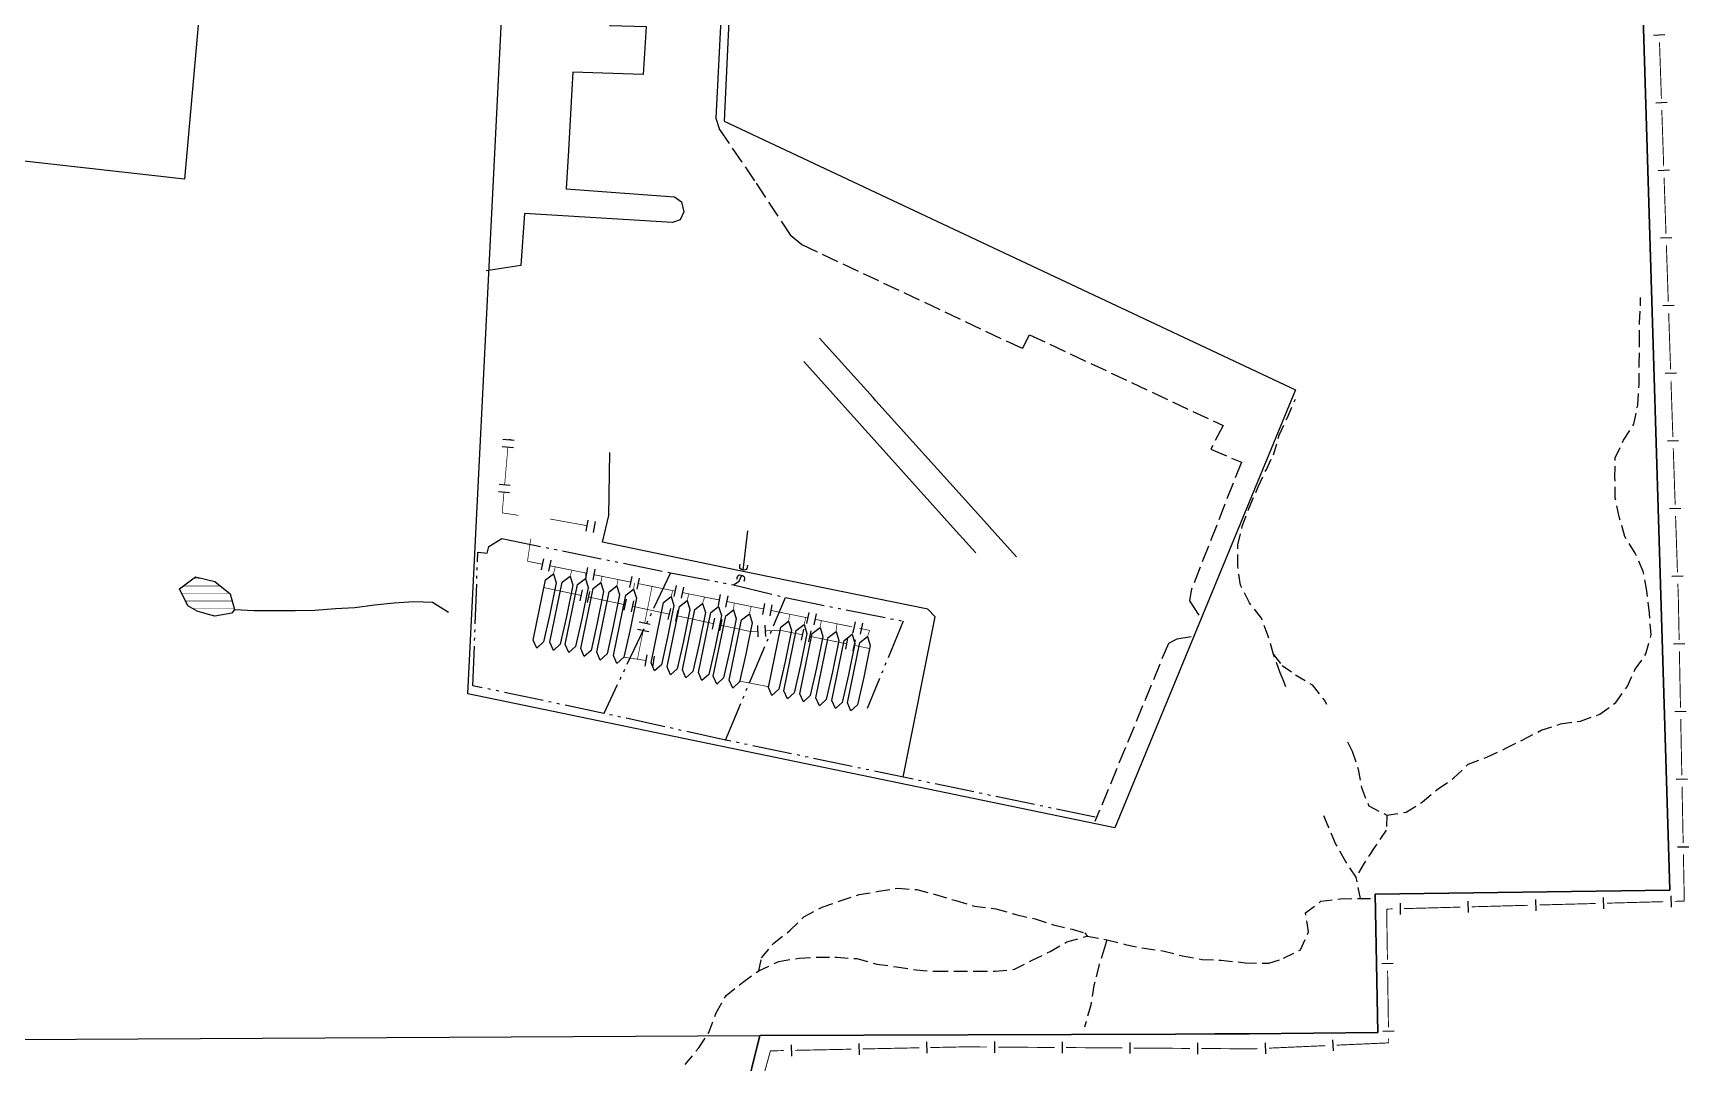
# Model space of a CAD drawing. Extents: x 200604 to 201918, y 4843538 to 4845237.
# Drawn here: x 201478.3 to 201918.4, y 4844223.9 to 4844497.7 of the extents above; entities that cross this region are included whole.
import ezdxf

# ---------------------------------------------------------------- set-up
doc = ezdxf.new("R2010")
doc.units = 0
doc.header["$LTSCALE"] = 1.5
doc.header["$MEASUREMENT"] = 0
for name, pattern in [('TRACO_05', [11, 7, -1, 0.5, -1, 0.5, -1]), ('TRACO_11', [8, 3, -1, 3, -1]), ('TRACO_13', [8, 5, -1, 1, -1]), ('TRACO_15', [3, 2, -1])]:
    doc.linetypes.add(name, pattern=pattern)
for name, color, linetype in [('CD_MALHA_LOTES', 7, 'CONTINUOUS'), ('HD-ADUTORAS', 170, 'CONTINUOUS'), ('HD-CURSO-INTER', 170, 'CONTINUOUS'), ('HD-HACH-HIDROG', 160, 'CONTINUOUS'), ('HD-LAGOS-INTER', 170, 'CONTINUOUS'), ('HD-TANQUE-PC', 170, 'CONTINUOUS'), ('HD-VALAS-DRENOS', 170, 'CONTINUOUS'), ('LM-LIM-SETORES-BAIRROS', 250, 'CONTINUOUS'), ('RU-QUADRA', 210, 'CONTINUOUS'), ('SV-BUEIRO-VALA', 7, 'CONTINUOUS'), ('SV-CAMINHO-TRILHA', 20, 'CONTINUOUS'), ('SV-RUA-PAVIM', 7, 'CONTINUOUS')]:
    doc.layers.add(name, color=color, linetype=linetype)

# ---------------------------------------------------------------- blocks, each defined once
blk = doc.blocks.new('*X4')
at = {"layer": 'HD-HACH-HIDROG', "const_width": 0.13}
for points in [[(201520.873012, 4844352.710108), (201523.162797, 4844352.710131)], [(201517.834405, 4844348.710012), (201530.59162, 4844348.710139)], [(201518.172294, 4844350.710048), (201528.071487, 4844350.710147)], [(201518.825683, 4844346.709988), (201531.208863, 4844346.710112)], [(201520.701251, 4844344.709974), (201531.756948, 4844344.710085)]]:
    blk.add_lwpolyline(points, dxfattribs=at)
blk = doc.blocks.new('COD120', base_point=(200983.71, 4844720.5))
at = {"layer": 'SV-BUEIRO-VALA'}
blk.add_lwpolyline([(200982.71, 4844719.1), (200982.71, 4844719.683333), (200982.71, 4844719.770833), (200982.793333, 4844720.004167), (200982.96, 4844720.266667), (200983.21, 4844720.4125), (200983.543333, 4844720.5), (200983.876667, 4844720.5), (200984.21, 4844720.4125), (200984.46, 4844720.266667), (200984.626667, 4844720.004167), (200984.71, 4844719.770833), (200984.71, 4844719.683333), (200984.71, 4844719.1)], dxfattribs=at)

msp = doc.modelspace()

# ---------------------------------------------------------------- linework, layer by layer
at = {"layer": 'CD_MALHA_LOTES', "linetype": 'Continuous', "flags": 128}
for points in [[(201522.63, 4844504.84), (201518.55, 4844458.87), (201456.91, 4844465.77), (201451.89, 4844421.49), (201366.17, 4844428.61), (201364.3, 4844414.73), (201237.18, 4844427.26), (201185.41, 4844432.87), (201193.36, 4844504.84)], [(201663.4, 4844504.84), (201662.02, 4844474.32), (201813.89, 4844402.88), (201765.8, 4844286.41), (201593.89, 4844322.07), (201603.02, 4844504.84)], [(201906.14, 4844504.84), (201913.306207, 4844272.856269), (201913.4, 4844269.82)], [(201913.4, 4844269.82), (201835.01, 4844268.8)], [(201835.01, 4844268.8), (201835.77, 4844231.96)], [(201159.23, 4844228.47), (201671.460583, 4844231.195954)], [(201671.460583, 4844231.195954), (201658.42, 4844178.56)], [(201835.77, 4844231.96), (201801.56, 4844231.67), (201792.43, 4844231.59), (201781.97, 4844231.5), (201671.460583, 4844231.195954)]]:
    msp.add_lwpolyline(points, dxfattribs=at)
at = {"layer": 'HD-ADUTORAS'}
for points in [[(201603.013032, 4844387.774597), (201606.001811, 4844387.515366)], [(201603.185853, 4844389.767116), (201606.174632, 4844389.507885)], [(201601.976109, 4844375.819481), (201604.964888, 4844375.56025)], [(201602.14893, 4844377.812), (201605.137709, 4844377.552769)], [(201625.777338, 4844368.227148), (201625.24366, 4844365.274998)], [(201627.745438, 4844367.871363), (201627.21176, 4844364.919213)], [(201613.925137, 4844357.975012), (201613.328375, 4844355.034965)], [(201615.885168, 4844357.57717), (201615.288406, 4844354.637124)], [(201625.683676, 4844355.594805), (201625.092715, 4844352.653587)], [(201627.644488, 4844355.200831), (201627.053527, 4844352.259613)], [(201637.446918, 4844353.219731), (201636.854732, 4844350.278759)], [(201639.407566, 4844352.82494), (201638.815379, 4844349.883968)], [(201624.203999, 4844349.67902), (201623.583438, 4844346.743905)], [(201626.160743, 4844349.265313), (201625.540182, 4844346.330197)], [(201635.944462, 4844347.196775), (201635.323901, 4844344.26166)], [(201649.210901, 4844350.837548), (201648.613309, 4844347.89767)], [(201651.17082, 4844350.439153), (201650.573228, 4844347.499275)], [(201660.971742, 4844348.459343), (201660.376327, 4844345.519023)], [(201662.931955, 4844348.0624), (201662.33654, 4844345.12208)], [(201637.901206, 4844346.783068), (201637.280644, 4844343.847952)], [(201647.685576, 4844344.697706), (201647.056916, 4844341.764315)], [(201649.641171, 4844344.2786), (201649.01251, 4844341.345208)], [(201672.732292, 4844346.079498), (201672.138983, 4844343.138753)], [(201674.692789, 4844345.683959), (201674.09948, 4844342.743214)], [(201684.494404, 4844343.704127), (201683.901938, 4844340.763212)], [(201686.455015, 4844343.30915), (201685.862548, 4844340.368234)], [(201641.931523, 4844338.537607), (201638.989952, 4844339.126811)], [(201642.324325, 4844340.498654), (201639.382754, 4844341.087858)], [(201659.419142, 4844342.183065), (201658.790482, 4844339.249673)], [(201661.374737, 4844341.763958), (201660.746076, 4844338.830566)], [(201670.814321, 4844340.180335), (201670.943317, 4844337.183109)], [(201672.812472, 4844340.266332), (201672.941467, 4844337.269106)], [(201683.05224, 4844339.209564), (201682.451536, 4844336.27032)], [(201685.011736, 4844338.809095), (201684.411032, 4844335.869851)], [(201696.788222, 4844341.220056), (201696.191778, 4844338.279944)], [(201698.748296, 4844340.822427), (201698.151853, 4844337.882316)], [(201694.809216, 4844336.80675), (201694.208512, 4844333.867506)], [(201696.768712, 4844336.406281), (201696.168008, 4844333.467037)], [(201641.399522, 4844332.377864), (201640.941539, 4844329.413028)], [(201643.376079, 4844332.072542), (201642.918096, 4844329.107706)]]:
    msp.add_lwpolyline(points, dxfattribs=at)
at = {"layer": 'HD-ADUTORAS', "const_width": 0.18}
for points in [[(201603.643319, 4844377.682385), (201604.507422, 4844387.644981)], [(201604.680242, 4844389.6375), (201604.69, 4844389.75)], [(201604.69, 4844389.75), (201605.558638, 4844389.570068)], [(201605.558638, 4844389.570068), (201606.09, 4844389.46)], [(201602.99, 4844370.15), (201603.470499, 4844375.689866)], [(201603.424453, 4844370.084684), (201602.99, 4844370.15)], [(201607.38, 4844369.49), (201603.424453, 4844370.084684)], [(201615.67, 4844368.53), (201625.510499, 4844366.751073)], [(201610.58, 4844363.24), (201609.710489, 4844357.303338)], [(201609.710489, 4844357.303338), (201609.71, 4844357.3)], [(201609.71, 4844357.3), (201613.626756, 4844356.504988)], [(201615.586787, 4844356.107147), (201616.566803, 4844355.908226)], [(201616.566803, 4844355.908226), (201617.1, 4844355.8)], [(201616.872422, 4844354.927617), (201617.1, 4844355.8)], [(201617.1, 4844355.8), (201621.46902, 4844354.924228)], [(201616.62, 4844353.96), (201616.872422, 4844354.927617)], [(201621.02, 4844353.35), (201621.336228, 4844354.298683)], [(201621.336228, 4844354.298683), (201621.54, 4844354.91)], [(201621.46902, 4844354.924228), (201621.54, 4844354.91)], [(201621.54, 4844354.91), (201624.408325, 4844354.32383)], [(201624.408325, 4844354.32383), (201625.21, 4844354.16)], [(201625.12, 4844352.74), (201625.183253, 4844353.737998)], [(201625.183253, 4844353.737998), (201625.21, 4844354.16)], [(201625.21, 4844354.16), (201625.388195, 4844354.124196)], [(201627.349008, 4844353.730222), (201629.30982, 4844353.336248)], [(201629.22, 4844351.68), (201629.414944, 4844352.660814)], [(201629.30982, 4844353.336248), (201629.54, 4844353.29)], [(201629.414944, 4844352.660814), (201629.54, 4844353.29)], [(201629.54, 4844353.29), (201633.229734, 4844352.539841)], [(201633.229734, 4844352.539841), (201633.77, 4844352.43)], [(201633.48, 4844350.77), (201633.652092, 4844351.755081)], [(201633.652092, 4844351.755081), (201633.77, 4844352.43)], [(201633.77, 4844352.43), (201637.150825, 4844351.749245)], [(201638.081489, 4844350.876875), (201638.19, 4844351.54)], [(201614.11, 4844350.28), (201623.893719, 4844348.211462)], [(201625.850463, 4844347.797755), (201635.634181, 4844345.729217)], [(201637.92, 4844349.89), (201638.081489, 4844350.876875)], [(201639.111096, 4844351.352591), (201642.050863, 4844350.754456)], [(201642.81, 4844350.6), (201641.638842, 4844344.715411)], [(201642.050863, 4844350.754456), (201642.81, 4844350.6)], [(201642.81, 4844350.6), (201647.932039, 4844349.566279)], [(201647.91, 4844347.88), (201648.151117, 4844348.850496)], [(201647.932039, 4844349.566279), (201648.31, 4844349.49)], [(201648.151117, 4844348.850496), (201648.31, 4844349.49)], [(201648.31, 4844349.49), (201648.912105, 4844349.367609)], [(201650.872024, 4844348.969214), (201651.851983, 4844348.770017)], [(201651.851983, 4844348.770017), (201652.59, 4844348.62)], [(201652.16, 4844346.82), (201652.392351, 4844347.792632)], [(201652.392351, 4844347.792632), (201652.59, 4844348.62)], [(201652.59, 4844348.62), (201656.752502, 4844347.777588)], [(201656.26, 4844346.06), (201656.556048, 4844347.015173)], [(201656.556048, 4844347.015173), (201656.79, 4844347.77)], [(201656.752502, 4844347.777588), (201656.79, 4844347.77)], [(201656.79, 4844347.77), (201659.69365, 4844347.186276)], [(201659.69365, 4844347.186276), (201660.67, 4844346.99)], [(201660.60841, 4844346.296084), (201660.67, 4844346.99)], [(201660.67, 4844346.99), (201660.674035, 4844346.989183)], [(201637.590925, 4844345.31551), (201641.504413, 4844344.488095)], [(201641.59, 4844344.47), (201640.85354, 4844340.793256)], [(201641.504413, 4844344.488095), (201641.59, 4844344.47)], [(201641.638842, 4844344.715411), (201641.59, 4844344.47)], [(201641.59, 4844344.47), (201647.371246, 4844343.231011)], [(201649.32684, 4844342.811904), (201659.104812, 4844340.716369)], [(201660.52, 4844345.3), (201660.60841, 4844346.296084)], [(201662.634248, 4844346.59224), (201664.594461, 4844346.195296)], [(201664.47, 4844344.39), (201664.581041, 4844345.383816)], [(201664.581041, 4844345.383816), (201664.67, 4844346.18)], [(201664.594461, 4844346.195296), (201664.67, 4844346.18)], [(201664.67, 4844346.18), (201668.514758, 4844345.400772)], [(201668.514758, 4844345.400772), (201669.16, 4844345.27)], [(201668.72, 4844343.33), (201668.941187, 4844344.305232)], [(201668.941187, 4844344.305232), (201669.16, 4844345.27)], [(201669.16, 4844345.27), (201672.435638, 4844344.609126)], [(201674.396135, 4844344.213587), (201679.297377, 4844343.224739)], [(201679.280071, 4844342.337105), (201679.42, 4844343.2)], [(201679.297377, 4844343.224739), (201679.42, 4844343.2)], [(201679.42, 4844343.2), (201683.217951, 4844342.431577)], [(201640.460737, 4844338.832209), (201639.085929, 4844331.968543)], [(201661.060407, 4844340.297262), (201668.882784, 4844338.620834)], [(201668.882784, 4844338.620834), (201668.98, 4844338.6)], [(201668.98, 4844338.6), (201670.878819, 4844338.681722)], [(201672.876969, 4844338.767719), (201676.87327, 4844338.939713)], [(201676.87327, 4844338.939713), (201676.88, 4844338.94)], [(201676.88, 4844338.94), (201682.751888, 4844337.739942)], [(201679.12, 4844341.35), (201679.280071, 4844342.337105)], [(201683.217951, 4844342.431577), (201683.72, 4844342.33)], [(201683.22, 4844340.44), (201683.475752, 4844341.406742)], [(201683.475752, 4844341.406742), (201683.72, 4844342.33)], [(201683.72, 4844342.33), (201684.198171, 4844342.233669)], [(201686.158781, 4844341.838692), (201687.139087, 4844341.641203)], [(201687.139087, 4844341.641203), (201687.84, 4844341.5)], [(201687.48, 4844339.68), (201687.674043, 4844340.660993)], [(201687.674043, 4844340.660993), (201687.84, 4844341.5)], [(201687.84, 4844341.5), (201691.059405, 4844340.846787)], [(201691.059405, 4844340.846787), (201691.98, 4844340.66)], [(201691.73, 4844338.62), (201691.973278, 4844340.605149)], [(201691.973278, 4844340.605149), (201691.98, 4844340.66)], [(201691.98, 4844340.66), (201695.960428, 4844339.856853)], [(201695.98, 4844337.86), (201696.240523, 4844338.825468)], [(201696.240523, 4844338.825468), (201696.49, 4844339.75)], [(201697.920615, 4844339.45978), (201699.880689, 4844339.062151)], [(201699.880689, 4844339.062151), (201700.68, 4844338.9)], [(201700.68, 4844338.9), (201700.281212, 4844337.784746)], [(201684.711384, 4844337.339473), (201694.508864, 4844335.337128)], [(201696.46836, 4844334.936659), (201700.387352, 4844334.135721)], [(201700.281212, 4844337.784746), (201700.09, 4844337.25)], [(201700.387352, 4844334.135721), (201700.66, 4844334.08)], [(201635.972477, 4844331.680237), (201635.3, 4844331.78)], [(201638.94, 4844331.24), (201635.972477, 4844331.680237)], [(201639.085929, 4844331.968543), (201638.94, 4844331.24)], [(201638.94, 4844331.24), (201641.17053, 4844330.895446)], [(201666.14, 4844325.41), (201673.01289, 4844324.082078)], [(201673.01289, 4844324.082078), (201673.8, 4844323.93)]]:
    msp.add_lwpolyline(points, dxfattribs=at)
at = {"layer": 'HD-CURSO-INTER', "linetype": 'TRACO_13'}
msp.add_polyline3d([(201531.82, 4844344.48, 3.27), (201537.02, 4844344.21, 3.27), (201542.42, 4844344.21, 3.57), (201547.98, 4844344.2, 4), (201553.21, 4844344.25, 4.1), (201558.69, 4844344.7, 4.1), (201563.79, 4844345.02, 4.03), (201569.07, 4844345.66, 4.03), (201574.3, 4844346.26, 4.03), (201579.48, 4844346.63, 4.03), (201584.49, 4844346.4, 4.03), (201588.76, 4844343.75, 4.03)], dxfattribs=at)
at = {"layer": 'HD-LAGOS-INTER', "linetype": 'TRACO_13'}
msp.add_polyline3d([(201524.27, 4844343.3, 3.67), (201521.95, 4844344, 3.67), (201519.47, 4844345.41, 3.67), (201517.2, 4844349.99, 3.67), (201521.44, 4844353.13, 3.67), (201526.61, 4844351.87, 3.67), (201530.68, 4844348.64, 3.67), (201531.82, 4844344.48, 3.67), (201531.11, 4844343.52, 3.67), (201526.58, 4844342.71, 3.67)], close=True, dxfattribs=at)
at = {"layer": 'HD-TANQUE-PC', "linetype": 'Continuous'}
for points in [[(201615.67, 4844343.21, 8.35), (201614, 4844335.85, 8.35), (201612.19, 4844334.21, 8.35), (201611.26, 4844336.34, 8.35), (201614.54, 4844352.36, 8.35), (201616.62, 4844353.96, 8.35), (201617.35, 4844351.56, 8.35)], [(201620.07, 4844342.6, 8.35), (201618.4, 4844335.24, 8.35), (201616.59, 4844333.6, 8.35), (201615.66, 4844335.73, 8.35), (201618.94, 4844351.75, 8.35), (201621.02, 4844353.35, 8.35), (201621.75, 4844350.95, 8.35)], [(201624.17, 4844341.99, 8.35), (201622.5, 4844334.63, 8.35), (201620.69, 4844332.99, 8.35), (201619.76, 4844335.12, 8.35), (201623.04, 4844351.14, 8.35), (201625.12, 4844352.74, 8.35), (201625.85, 4844350.34, 8.35)], [(201628.27, 4844340.93, 8.35), (201626.61, 4844333.57, 8.35), (201624.79, 4844331.93, 8.35), (201623.86, 4844334.06, 8.35), (201627.14, 4844350.08, 8.35), (201629.22, 4844351.68, 8.35), (201629.95, 4844349.28, 8.35)], [(201632.53, 4844340.02, 8.35), (201630.86, 4844332.66, 8.35), (201629.05, 4844331.02, 8.35), (201628.12, 4844333.15, 8.35), (201631.4, 4844349.17, 8.35), (201633.48, 4844350.77, 8.35), (201634.21, 4844348.37, 8.35)], [(201636.97, 4844339.14, 8.35), (201635.3, 4844331.78, 8.35), (201633.49, 4844330.14, 8.35), (201632.56, 4844332.27, 8.35), (201635.84, 4844348.29, 8.35), (201637.92, 4844349.89, 8.35), (201638.65, 4844347.49, 8.35)], [(201646.96, 4844337.13, 8.35), (201645.29, 4844329.77, 8.35), (201643.48, 4844328.13, 8.35), (201642.55, 4844330.26, 8.35), (201645.83, 4844346.28, 8.35), (201647.91, 4844347.88, 8.35), (201648.64, 4844345.48, 8.35)], [(201651.21, 4844336.07, 8.35), (201649.54, 4844328.71, 8.35), (201647.73, 4844327.07, 8.35), (201646.8, 4844329.2, 8.35), (201650.08, 4844345.22, 8.35), (201652.16, 4844346.82, 8.35), (201652.89, 4844344.42, 8.35)], [(201655.31, 4844335.31, 8.35), (201653.64, 4844327.95, 8.35), (201651.83, 4844326.31, 8.35), (201650.9, 4844328.44, 8.35), (201654.18, 4844344.46, 8.35), (201656.26, 4844346.06, 8.35), (201656.99, 4844343.66, 8.35)], [(201659.57, 4844334.55, 8.35), (201657.9, 4844327.19, 8.35), (201656.09, 4844325.55, 8.35), (201655.16, 4844327.68, 8.35), (201658.44, 4844343.7, 8.35), (201660.52, 4844345.3, 8.35), (201661.25, 4844342.9, 8.35)], [(201663.52, 4844333.64, 8.35), (201661.85, 4844326.28, 8.35), (201660.04, 4844324.64, 8.35), (201659.11, 4844326.77, 8.35), (201662.39, 4844342.79, 8.35), (201664.47, 4844344.39, 8.35), (201665.2, 4844341.99, 8.35)], [(201667.77, 4844332.58, 8.35), (201666.1, 4844325.21, 8.35), (201664.29, 4844323.58, 8.35), (201663.36, 4844325.71, 8.35), (201666.64, 4844341.73, 8.35), (201668.72, 4844343.33, 8.35), (201669.45, 4844340.93, 8.35)], [(201678.17, 4844330.6, 8.35), (201676.5, 4844323.24, 8.35), (201674.69, 4844321.6, 8.35), (201673.76, 4844323.73, 8.35), (201677.04, 4844339.75, 8.35), (201679.12, 4844341.35, 8.35), (201679.85, 4844338.95, 8.35)], [(201682.27, 4844329.69, 8.35), (201680.6, 4844322.33, 8.35), (201678.79, 4844320.69, 8.35), (201677.86, 4844322.82, 8.35), (201681.14, 4844338.84, 8.35), (201683.22, 4844340.44, 8.35), (201683.95, 4844338.04, 8.35)], [(201686.53, 4844328.93, 8.35), (201684.86, 4844321.57, 8.35), (201683.05, 4844319.93, 8.35), (201682.12, 4844322.06, 8.35), (201685.4, 4844338.08, 8.35), (201687.48, 4844339.68, 8.35), (201688.21, 4844337.28, 8.35)], [(201690.78, 4844327.87, 8.35), (201689.11, 4844320.51, 8.35), (201687.3, 4844318.87, 8.35), (201686.37, 4844321, 8.35), (201689.65, 4844337.02, 8.35), (201691.73, 4844338.62, 8.35), (201692.46, 4844336.22, 8.35)], [(201695.03, 4844327.11, 8.35), (201693.36, 4844319.75, 8.35), (201691.55, 4844318.11, 8.35), (201690.62, 4844320.24, 8.35), (201693.9, 4844336.26, 8.35), (201695.98, 4844337.86, 8.35), (201696.71, 4844335.46, 8.35)], [(201699.14, 4844326.5, 8.35), (201697.47, 4844319.14, 8.35), (201695.66, 4844317.5, 8.35), (201694.73, 4844319.63, 8.35), (201698.01, 4844335.65, 8.35), (201700.09, 4844337.25, 8.35), (201700.82, 4844334.85, 8.35)]]:
    msp.add_polyline3d(points, close=True, dxfattribs=at)
at = {"layer": 'HD-VALAS-DRENOS', "linetype": 'TRACO_05'}
for points in [[(201667.04, 4844354.96, 5.17), (201668.48, 4844366.65, 5.53)], [(201760.64, 4844289.21, 6.8), (201662.32, 4844309.75, 4.7), (201629.98, 4844316.83, 4.7), (201595.22, 4844324.19, 3.92), (201596.52, 4844359.67, 4.48), (201598.96, 4844359.45, 4.48), (201599.42, 4844361.19, 5.12), (201602.88, 4844363.35, 5.12), (201647.76, 4844354.21, 5.17), (201664.48, 4844351.03, 5.54), (201678.28, 4844347.61, 5.58), (201709.58, 4844341.35, 6.04), (201699.98, 4844318.11, 6.04)], [(201647.76, 4844354.21, 5.62), (201629.98, 4844316.83, 4.29)], [(201664.48, 4844351.03, 5.72), (201665.94, 4844351.97, 5.17), (201666.7, 4844353.57, 5.17)], [(201662.32, 4844309.75, 4.77), (201678.28, 4844347.61, 5.73)]]:
    msp.add_polyline3d(points, dxfattribs=at)
at = {"layer": 'LM-LIM-SETORES-BAIRROS'}
for points in [[(201909.041181, 4844497.213021), (201912.039459, 4844497.314657)], [(201909.651, 4844479.223353), (201912.649278, 4844479.32499)], [(201910.26082, 4844461.233686), (201913.259097, 4844461.335323)], [(201910.870639, 4844443.244019), (201913.868917, 4844443.345656)], [(201911.480458, 4844425.254352), (201914.478736, 4844425.355989)], [(201912.090277, 4844407.264685), (201915.088555, 4844407.366322)], [(201912.700097, 4844389.275018), (201915.698374, 4844389.376655)], [(201913.309916, 4844371.285351), (201916.308194, 4844371.386988)], [(201913.919735, 4844353.295684), (201916.918013, 4844353.397321)], [(201914.355329, 4844335.322579), (201917.354745, 4844335.381778)], [(201914.710523, 4844317.326084), (201917.709938, 4844317.385283)], [(201915.065717, 4844299.329589), (201918.065132, 4844299.388788)], [(201915.420911, 4844281.333094), (201918.420326, 4844281.392293)], [(201895.616986, 4844267.842647), (201895.697494, 4844264.843727)], [(201913.610503, 4844268.325695), (201913.691011, 4844265.326775)], [(201841.636434, 4844266.393502), (201841.716942, 4844263.394582)], [(201859.629951, 4844266.87655), (201859.710459, 4844263.87763)], [(201877.623468, 4844267.359598), (201877.703976, 4844264.360679)], [(201836.80953, 4844250.360851), (201839.809196, 4844250.405622)], [(201679.802286, 4844228.714321), (201679.864128, 4844225.714959)], [(201697.798461, 4844229.085378), (201697.860303, 4844226.086016)], [(201715.794636, 4844229.456435), (201715.856478, 4844226.457073)], [(201733.833626, 4844229.606824), (201733.812865, 4844226.606896)], [(201751.833195, 4844229.482256), (201751.812434, 4844226.482328)], [(201769.832764, 4844229.357689), (201769.812003, 4844226.35776)], [(201787.832333, 4844229.233121), (201787.811572, 4844226.233193)], [(201805.75228, 4844229.275463), (201805.884505, 4844226.278378)], [(201823.734788, 4844230.06881), (201823.867013, 4844227.071725)], [(201837.078157, 4844232.362856), (201840.077822, 4844232.407627)]]:
    msp.add_lwpolyline(points, dxfattribs=at)
at = {"layer": 'LM-LIM-SETORES-BAIRROS', "const_width": 0.25}
for points in [[(201910.608078, 4844495.264987), (201911.11626, 4844480.273598)], [(201911.217897, 4844477.27532), (201911.72608, 4844462.283931)], [(201911.827716, 4844459.285653), (201912.335899, 4844444.294264)], [(201912.437535, 4844441.295986), (201912.945718, 4844426.304597)], [(201913.047355, 4844423.306319), (201913.555537, 4844408.31493)], [(201913.657174, 4844405.316652), (201914.165357, 4844390.325262)], [(201914.266993, 4844387.326985), (201914.775176, 4844372.335595)], [(201914.876812, 4844369.337318), (201915.384995, 4844354.345928)], [(201915.486632, 4844351.347651), (201915.588268, 4844348.349373)], [(201915.588268, 4844348.349373), (201915.612791, 4844347.625936)], [(201915.612791, 4844347.625936), (201915.835304, 4844336.351984)], [(201915.894503, 4844333.352568), (201916.190498, 4844318.355489)], [(201916.249697, 4844315.356073), (201916.545692, 4844300.358994)], [(201916.604891, 4844297.359578), (201916.900886, 4844282.362498)], [(201916.960085, 4844279.363083), (201917.196881, 4844267.365419)], [(201838.677768, 4844264.813534), (201838.094219, 4844264.797872)], [(201838.094219, 4844264.797872), (201838.294439, 4844251.383125)], [(201839.677408, 4844264.84037), (201838.677768, 4844264.813534)], [(201857.670925, 4844265.323418), (201842.676328, 4844264.920878)], [(201875.664443, 4844265.806466), (201860.669845, 4844265.403926)], [(201893.65796, 4844266.289515), (201878.663362, 4844265.886974)], [(201911.651477, 4844266.772563), (201896.656879, 4844266.370023)], [(201917.205639, 4844266.921668), (201914.650397, 4844266.853071)], [(201917.196881, 4844267.365419), (201917.205639, 4844266.921668)], [(201838.33921, 4844248.383459), (201838.563066, 4844233.38513)], [(201725.798479, 4844228.162382), (201716.825345, 4844227.977368)], [(201725.823437, 4844228.162224), (201725.798479, 4844228.162382)], [(201731.823293, 4844228.120701), (201725.823437, 4844228.162224)], [(201821.802844, 4844228.482118), (201806.817421, 4844227.820995)], [(201838.625168, 4844229.22428), (201824.799929, 4844228.614342)], [(201838.607837, 4844230.385464), (201838.622761, 4844229.385575)], [(201838.622761, 4844229.385575), (201838.625168, 4844229.22428)], [(201674.296413, 4844227.100484), (201671.231654, 4844216.055785)], [(201674.834269, 4844227.111569), (201674.296413, 4844227.100484)], [(201677.833632, 4844227.173412), (201674.834269, 4844227.111569)], [(201695.829807, 4844227.544468), (201680.832994, 4844227.235254)], [(201713.825982, 4844227.915525), (201698.82917, 4844227.606311)], [(201749.822862, 4844227.996133), (201734.823221, 4844228.09994)], [(201767.822431, 4844227.871565), (201752.82279, 4844227.975372)], [(201785.822, 4844227.746997), (201770.822359, 4844227.850804)], [(201802.520627, 4844227.631433), (201788.821928, 4844227.726236)], [(201802.821308, 4844227.644696), (201802.520627, 4844227.631433)], [(201803.820336, 4844227.688771), (201802.821308, 4844227.644696)]]:
    msp.add_lwpolyline(points, dxfattribs=at)
at = {"layer": 'RU-QUADRA', "linetype": 'Continuous', "flags": 128}
msp.add_lwpolyline([(201658.42, 4844178.56), (201671.460583, 4844231.195954), (201781.97, 4844231.5), (201792.43, 4844231.59), (201801.56, 4844231.67), (201835.77, 4844231.96), (201835.01, 4844268.8), (201913.4, 4844269.82), (201913.306207, 4844272.856269), (201906.14, 4844504.84)], dxfattribs=at)
at = {"layer": 'SV-CAMINHO-TRILHA', "linetype": 'TRACO_15'}
for points in [[(201827.67, 4844309.28, 6.27), (201828.92, 4844306.83, 5.94), (201830.52, 4844302.04, 5.78), (201831.36, 4844297.1, 5.45), (201833.35, 4844292.23, 5.24), (201838.11, 4844289.79, 5.24), (201843.3, 4844290.59, 4.9), (201847.64, 4844293.35, 4.78), (201851.74, 4844296.77, 5.12), (201855.98, 4844299.66, 5.22), (201859.77, 4844303.33, 5.32), (201864.88, 4844305.25, 5.33), (201869.73, 4844307.56, 5.51), (201874.24, 4844309.81, 5.67), (201879.13, 4844312.34, 5.68), (201884.3, 4844314.03, 5.82), (201889.59, 4844314.81, 5.81), (201894.77, 4844316.64, 5.82), (201898.99, 4844319.69, 5.82), (201902.01, 4844323.93, 5.84), (201904.15, 4844328.55, 5.89), (201907.02, 4844332.65, 5.9), (201908.39, 4844337.7, 5.9), (201907.92, 4844343.44, 5.9), (201907.24, 4844349.39, 5.9), (201906.31, 4844354.6, 5.9), (201904.13, 4844359.43, 6.03), (201901.41, 4844363.89, 6.83), (201899.89, 4844369.13, 6.83), (201898.86, 4844374.1, 6.83), (201898.77, 4844379.59, 6.83), (201898.86, 4844384.79, 6.83), (201901.05, 4844389.51, 6.83), (201903.82, 4844393.71, 6.83), (201904.86, 4844398.88, 6.83), (201905.22, 4844404.33, 6.83), (201905.23, 4844409.72, 6.84), (201905.3, 4844415.74, 7.04), (201905.33, 4844420.75, 7.15), (201905.6, 4844425.99, 7.58), (201905.602723, 4844427.452242, 7.58)], [(201811.28, 4844323.91, 6.29), (201810.54, 4844325.76, 6.29), (201809.81, 4844327.58, 6.29), (201808.03, 4844332.51, 6.32), (201806.6, 4844337.4, 6.91), (201804.79, 4844342.18, 6.91), (201801.67, 4844346.19, 6.91), (201799.22, 4844350.89, 6.91), (201798.53, 4844356.07, 6.91), (201798.56, 4844361.63, 6.91), (201799.68, 4844366.59, 7.69), (201801.52, 4844371.46, 7.99), (201803.94, 4844377.04, 7.76), (201806.11, 4844381.71, 7.37), (201808, 4844385.63, 7.37), (201809.54, 4844390.79, 7.37), (201811.71, 4844395.52, 7.37), (201813.84, 4844400.41, 7.39)], [(201808.03, 4844332.51, 6.27), (201810.28, 4844329.55, 6.27), (201813.84, 4844327.1, 6.27), (201818.26, 4844324.4, 6.27), (201821.53, 4844320.22, 6.28), (201822.11, 4844319.33, 6.28)], [(201831.1, 4844267.6, 5.08), (201829.99, 4844273.32, 5.08), (201827.11, 4844277.56, 5.08), (201824.53, 4844282.23, 5.1), (201822.58, 4844286.88, 5.36), (201821.01, 4844290.54, 5.44)], [(201838.11, 4844289.79, 5.18), (201837.97, 4844285.77, 5.18), (201834.95, 4844281.31, 5.18), (201832.13, 4844277.02, 5.18), (201829.99, 4844273.32, 5.18)], [(201671.18, 4844248.37, 4.29), (201671.93, 4844251.82, 4.38), (201675.16, 4844255.74, 4.78), (201679.42, 4844259.07, 4.95), (201683.19, 4844262.75, 4.99), (201688.04, 4844265.31, 5), (201692.86, 4844266.99, 5.04), (201697.88, 4844268.65, 5.07), (201703.04, 4844269.53, 5.28), (201708.17, 4844270.35, 6.18), (201713.23, 4844269.97, 6.09), (201718.2, 4844268.69, 6.08), (201723.59, 4844267.06, 6.08), (201728.51, 4844265.58, 6.21), (201734.21, 4844264.85, 6.64), (201739.54, 4844263.35, 6.64), (201744.7, 4844262.17, 6.64), (201749.57, 4844260.59, 6.64), (201754.53, 4844259.44, 6.64), (201757.88, 4844258.44, 6.64), (201758.5, 4844257.59, 6.64)], [(201651.66, 4844223.49, 4.18), (201655.27, 4844227.94, 4.52), (201657.92, 4844232.02, 4.53), (201659.86, 4844237.23, 4.53), (201662.49, 4844241.78, 4.53), (201666.85, 4844245.29, 4.53), (201671.18, 4844248.37, 4.53), (201676.49, 4844250.87, 4.53), (201681.92, 4844251.76, 4.53), (201686.95, 4844252.02, 4.78), (201691.96, 4844251.97, 5.27), (201697.23, 4844251.65, 5.47), (201702.56, 4844250.17, 5.64), (201707.83, 4844249.43, 5.64), (201713, 4844248.62, 5.64), (201718.51, 4844248.25, 5.64), (201723.66, 4844248.25, 6.07), (201729.03, 4844248.25, 6.28), (201734.12, 4844248.29, 6.39), (201739.15, 4844248.81, 6.39), (201743.84, 4844251.19, 6.39), (201748.65, 4844253.52, 6.29), (201753.11, 4844256.09, 6.58), (201758.5, 4844257.59, 6.42), (201763.74, 4844256.65, 6.38), (201768.62, 4844255.38, 6.23), (201773.6, 4844254.37, 6.23), (201778.6, 4844253.7, 6.09), (201783.8, 4844252.35, 6.13), (201789.02, 4844251.43, 6.07), (201794.1, 4844251.19, 6.06), (201800.5, 4844250.53, 6.06), (201806.73, 4844250.38, 6.06), (201810.71, 4844251.71, 6.06), (201815.15, 4844254, 6.06), (201817.34, 4844258.71, 5.53), (201816.51, 4844263.8, 5.38), (201820.61, 4844266.87, 5.38), (201825.84, 4844267.55, 5.38), (201831.1, 4844267.6, 5.38), (201833.814191, 4844267.645489, 5.38)], [(201763.74, 4844256.65, 6.6), (201763.11, 4844254.53, 6.6), (201761.54, 4844249.74, 6.48), (201760.26, 4844244.49, 6.35), (201759.43, 4844239.23, 6.43), (201757.740803, 4844233.380045, 6.15)]]:
    msp.add_polyline3d(points, dxfattribs=at)
at = {"layer": 'SV-RUA-PAVIM', "linetype": 'Continuous'}
for points in [[(201631.91, 4844504.85, 7.44), (201631.63, 4844499.79, 7.44), (201641.27, 4844499.46, 7.44), (201640.49, 4844486.73, 7.37), (201621.74, 4844487.33, 7.38), (201621.47, 4844482.69, 7.38), (201620.6, 4844466.51, 7.38), (201619.95, 4844456.34, 7.52), (201648.83, 4844454.22, 7.2), (201650.69, 4844452.85, 7.2), (201651.29, 4844450.22, 7.2), (201650.28, 4844448.03, 7.2), (201648.27, 4844447.39, 7.2), (201608.96, 4844449.73, 6.76), (201607.91, 4844435.95, 6.76), (201598.75, 4844434.55, 6.24)], [(201661.27, 4844504.85, 7.12), (201659.81, 4844475.14, 7.12)], [(201739.66, 4844358.46, 7.15), (201733.11, 4844365.74, 7.15), (201731.77, 4844367.23, 7.15), (201702.34, 4844399.94, 7.15), (201701.56, 4844400.81, 7.15), (201687.33, 4844416.62, 7.27)], [(201683.2, 4844410.38, 7.49), (201724.45, 4844364.43, 7.49), (201725.42, 4844363.35, 7.49), (201728.88, 4844359.5, 7.47)], [(201709.58, 4844299.88, 6.43), (201718.04, 4844342.49, 6.43), (201716.12, 4844344.53, 6.43), (201665.74, 4844354.87, 5.3), (201629.68, 4844362.37, 5.49), (201631.35, 4844369.45, 5.49), (201631.61, 4844386.19, 5.97)]]:
    msp.add_polyline3d(points, dxfattribs=at)
at = {"layer": 'SV-RUA-PAVIM', "linetype": 'TRACO_11'}
for points in [[(201659.81, 4844475.14, 7.12), (201660.77, 4844472.09, 7.12), (201670.53, 4844457.8, 7.13), (201679.53, 4844444.05, 7.13), (201682.64, 4844441.5, 7.13), (201741.32, 4844413.84, 7.93), (201743.13, 4844417.53, 7.95), (201794.62, 4844393.36, 8.36), (201791.36, 4844387.1, 8.36), (201799.47, 4844383.63, 8.36), (201786.11, 4844349.52, 7.6), (201785.69, 4844346.72, 7.6), (201788.46, 4844342.51, 7.6)], [(201786.16, 4844337.15, 7.6), (201782.31, 4844336.61, 7.6), (201780.08, 4844335.46, 7.6), (201760.55, 4844288.08, 6.98)]]:
    msp.add_polyline3d(points, dxfattribs=at)

# ---------------------------------------------------------------- block references
at = {"layer": 'HD-LAGOS-INTER'}
msp.add_blockref('*X4', (0, 0), dxfattribs=at)
at = {"layer": 'SV-BUEIRO-VALA'}
for p, rotation in [((201667.04, 4844354.96, 5.2), 173), ((201666.7, 4844353.57, 5.2), 342)]:
    msp.add_blockref('COD120', p, dxfattribs=dict(at, rotation=rotation))

doc.saveas('drawing.dxf')
